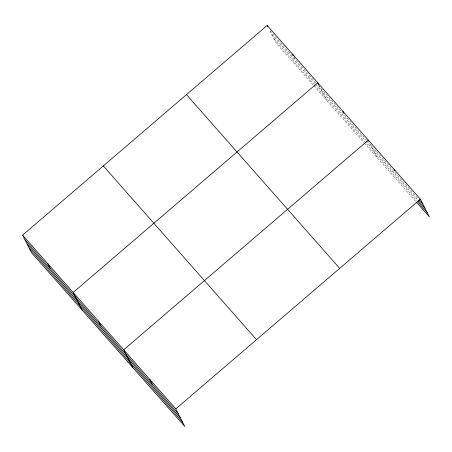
<?xml version="1.0" encoding="UTF-8"?>
<svg xmlns="http://www.w3.org/2000/svg" width="452" height="452" viewBox="0 0 452 452"><rect width="100%" height="100%" fill="white"/><g stroke="black" fill="none" stroke-linecap="round" stroke-linejoin="round"><path stroke-width="0.34" stroke-dasharray="2.26 1.69" d="M315.982 82.767L269.561 30.12L276.195 43.138L313.422 85.36M318.281 85.371L366.544 140.103M367.001 140.623L376.262 151.126M376.725 151.652L396.726 174.331M397.653 175.387L418.117 198.592M271.754 34.414L315.417 83.936M315.875 84.456L365.515 140.747M365.973 141.273L417.981 200.253M274.008 38.844L313.993 84.191M314.451 84.71L416.512 200.456M313.886 85.88L363.984 142.696M364.442 143.216L415.913 201.586M370.68 144.793L377.313 157.81M318.931 85.117L326.751 100.474M293.947 57.037L294.84 58.788"/><path stroke-width="0.68" d="M22.6 235.119L175.805 408.862L184.817 426.552L31.612 252.809L22.6 235.119L267.183 25.448L420.388 199.191L429.4 216.881L416.377 202.117M175.805 408.862L420.388 199.191M419.049 199.648L422.767 203.869M418.445 200.778L424.959 208.163M417.445 201.513L427.213 212.587M186.467 94.637L339.672 268.381M103.31 165.924L256.516 339.672M24.984 239.792L178.19 413.54M27.171 244.091L180.376 417.834M29.425 248.515L182.631 422.258M394.342 169.653L394.935 170.822M368.894 141.29L368.295 140.12L123.718 349.791L132.73 367.482M343.017 111.452L343.91 113.203M318.632 84.535L317.739 82.784L73.156 292.455L82.174 310.145M292.461 54.116L293.354 55.867M267.183 25.448L267.776 26.617M149.759 379.324L152.143 384.002M98.434 321.123L100.819 325.796M47.878 263.787L50.262 268.46"/></g></svg>
